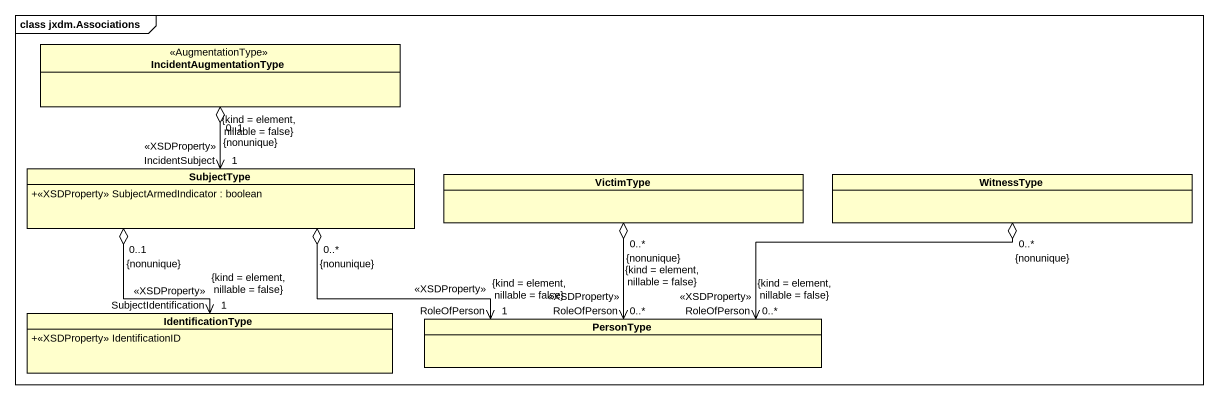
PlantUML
@startuml
mainframe class jxdm.Associations
hide circle
hide empty members
skinparam classAttributeIconSize 0
class IncidentAugmentationType <<AugmentationType>>
class SubjectType {
  +<<XSDProperty>> SubjectArmedIndicator : boolean
}
class VictimType
class WitnessType
class IdentificationType {
  +<<XSDProperty>> IdentificationID
}
class PersonType
IncidentAugmentationType "0..1\n{nonunique}" o--> "IncidentSubject\n<<XSDProperty>>\n1\n{kind = element, nillable = false}" SubjectType
SubjectType "0..1\n{nonunique}" o--> "SubjectIdentification\n<<XSDProperty>>\n1\n{kind = element, nillable = false}" IdentificationType
SubjectType "0..*\n{nonunique}" o-right-> "RoleOfPerson\n<<XSDProperty>>\n1\n{kind = element, nillable = false}" PersonType
VictimType "0..*\n{nonunique}" o--> "RoleOfPerson\n<<XSDProperty>>\n0..*\n{kind = element, nillable = false}" PersonType
WitnessType "0..*\n{nonunique}" o-left-> "RoleOfPerson\n<<XSDProperty>>\n0..*\n{kind = element, nillable = false}" PersonType
@enduml
